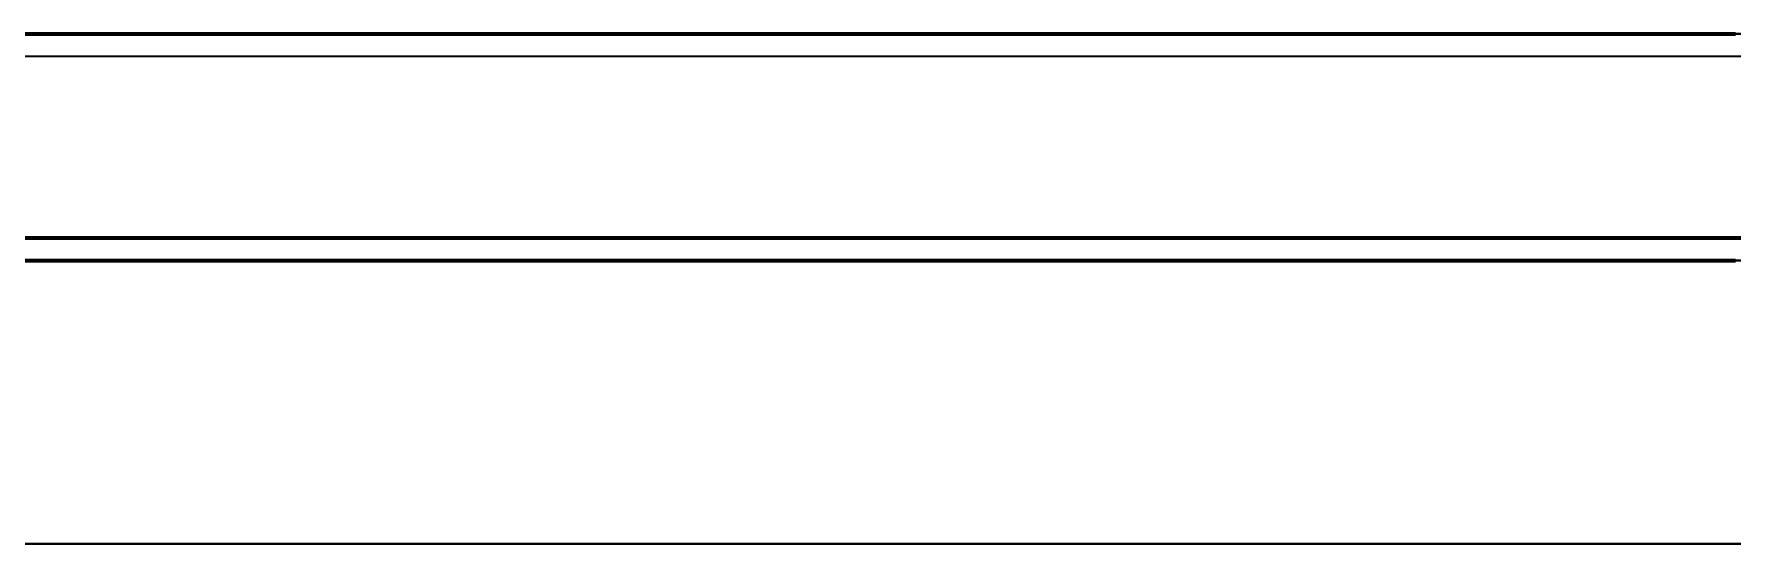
# Model space of a CAD drawing. Header units: millimetres. Extents: x 0 to 1554, y 0 to 420.
# Drawn here: x 128.02 to 142.27, y 329.18 to 333.45 of the extents above; entities that cross this region are included whole.
import ezdxf

# ---------------------------------------------------------------- set-up
doc = ezdxf.new("R2010")
doc.units = ezdxf.units.MM
doc.linetypes.add('IRAM-E-TRAZOS', pattern=[5, 4, -1])
doc.layers.add('01-VISIBLE', color=7, linetype='CONTINUOUS', lineweight=70)
doc.layers.add('02-OCULTA', color=4, linetype='IRAM-E-TRAZOS', lineweight=35)

msp = doc.modelspace()

# ---------------------------------------------------------------- linework, layer by layer
at = {"layer": '01-VISIBLE'}
for points in [[(127.865, 333.452), (128.06, 333.452), (128.255, 333.452), (128.45, 333.452), (128.645, 333.452), (128.84, 333.452), (129.035, 333.452), (129.23, 333.452), (129.425, 333.452), (129.62, 333.452), (129.815, 333.452), (130.01, 333.452), (130.205, 333.452), (130.4, 333.452), (130.595, 333.452), (130.79, 333.452), (130.985, 333.452), (131.18, 333.452), (131.375, 333.452), (131.57, 333.452), (131.765, 333.452), (131.96, 333.452), (132.155, 333.452), (132.35, 333.452), (132.545, 333.452), (132.74, 333.452), (132.935, 333.452), (133.13, 333.452), (133.325, 333.452), (133.52, 333.452), (133.715, 333.452), (133.91, 333.452), (134.105, 333.452), (134.3, 333.452), (134.495, 333.452), (134.69, 333.452), (134.885, 333.452), (135.08, 333.452), (135.275, 333.452), (135.47, 333.452), (135.665, 333.452), (135.86, 333.452), (136.055, 333.452), (136.25, 333.452), (136.445, 333.452), (136.64, 333.452), (136.835, 333.452), (137.03, 333.452), (137.225, 333.452), (137.42, 333.452), (137.615, 333.452), (137.81, 333.452), (138.005, 333.452), (138.2, 333.452), (138.395, 333.452), (138.59, 333.452), (138.785, 333.452), (138.98, 333.452), (139.175, 333.452), (139.37, 333.452), (139.565, 333.452), (139.76, 333.452), (139.955, 333.452), (140.15, 333.452), (140.345, 333.452), (140.54, 333.452), (140.735, 333.452), (140.93, 333.452), (141.125, 333.452), (141.32, 333.452), (141.515, 333.452), (141.71, 333.452), (141.905, 333.452), (142.1, 333.452), (142.295, 333.452)], [(127.922, 331.742), (128.115, 331.742), (128.308, 331.742), (128.5, 331.742), (128.693, 331.742), (128.885, 331.742), (129.078, 331.742), (129.271, 331.742), (129.463, 331.742), (129.656, 331.742), (129.849, 331.742), (130.041, 331.742), (130.234, 331.742), (130.426, 331.742), (130.619, 331.742), (130.812, 331.742), (131.004, 331.742), (131.197, 331.742), (131.389, 331.742), (131.582, 331.742), (131.775, 331.742), (131.967, 331.742), (132.16, 331.742), (132.353, 331.742), (132.545, 331.742), (132.738, 331.742), (132.93, 331.742), (133.123, 331.742), (133.316, 331.742), (133.508, 331.742), (133.701, 331.742), (133.894, 331.742), (134.086, 331.742), (134.279, 331.742), (134.471, 331.742), (134.664, 331.742), (134.857, 331.742), (135.049, 331.742), (135.242, 331.742), (135.435, 331.742), (135.627, 331.742), (135.82, 331.742), (136.012, 331.742), (136.205, 331.742), (136.398, 331.742), (136.59, 331.742), (136.783, 331.742), (136.976, 331.742), (137.168, 331.742), (137.361, 331.742), (137.553, 331.742), (137.746, 331.742), (137.939, 331.742), (138.131, 331.742), (138.324, 331.742), (138.517, 331.742), (138.709, 331.742), (138.902, 331.742), (139.095, 331.742), (139.287, 331.742), (139.48, 331.742), (139.672, 331.742), (139.865, 331.742), (140.058, 331.742), (140.25, 331.742), (140.443, 331.742), (140.636, 331.742), (140.828, 331.742), (141.021, 331.742), (141.213, 331.742), (141.406, 331.742), (141.599, 331.742), (141.791, 331.742), (141.984, 331.742), (142.177, 331.742), (142.369, 331.742)], [(127.865, 331.552), (128.06, 331.552), (128.255, 331.552), (128.45, 331.552), (128.645, 331.552), (128.84, 331.552), (129.035, 331.552), (129.23, 331.552), (129.425, 331.552), (129.62, 331.552), (129.815, 331.552), (130.01, 331.552), (130.205, 331.552), (130.4, 331.552), (130.595, 331.552), (130.79, 331.552), (130.985, 331.552), (131.18, 331.552), (131.375, 331.552), (131.57, 331.552), (131.765, 331.552), (131.96, 331.552), (132.155, 331.552), (132.35, 331.552), (132.545, 331.552), (132.74, 331.552), (132.935, 331.552), (133.13, 331.552), (133.325, 331.552), (133.52, 331.552), (133.715, 331.552), (133.91, 331.552), (134.105, 331.552), (134.3, 331.552), (134.495, 331.552), (134.69, 331.552), (134.885, 331.552), (135.08, 331.552), (135.275, 331.552), (135.47, 331.552), (135.665, 331.552), (135.86, 331.552), (136.055, 331.552), (136.25, 331.552), (136.445, 331.552), (136.64, 331.552), (136.835, 331.552), (137.03, 331.552), (137.225, 331.552), (137.42, 331.552), (137.615, 331.552), (137.81, 331.552), (138.005, 331.552), (138.2, 331.552), (138.395, 331.552), (138.59, 331.552), (138.785, 331.552), (138.98, 331.552), (139.175, 331.552), (139.37, 331.552), (139.565, 331.552), (139.76, 331.552), (139.955, 331.552), (140.15, 331.552), (140.345, 331.552), (140.54, 331.552), (140.735, 331.552), (140.93, 331.552), (141.125, 331.552), (141.32, 331.552), (141.515, 331.552), (141.71, 331.552), (141.905, 331.552), (142.1, 331.552), (142.295, 331.552)]]:
    msp.add_lwpolyline(points, dxfattribs=at)
at = {"layer": '02-OCULTA'}
for points in [[(142.295, 333.452), (142.1, 333.452), (141.905, 333.452), (141.71, 333.452), (141.515, 333.452), (141.32, 333.452), (141.125, 333.452), (140.93, 333.452), (140.735, 333.452), (140.54, 333.452), (140.345, 333.452), (140.15, 333.452), (139.955, 333.452), (139.76, 333.452), (139.565, 333.452), (139.37, 333.452), (139.175, 333.452), (138.98, 333.452), (138.785, 333.452), (138.59, 333.452), (138.395, 333.452), (138.2, 333.452), (138.005, 333.452), (137.81, 333.452), (137.615, 333.452), (137.42, 333.452), (137.225, 333.452), (137.03, 333.452), (136.835, 333.452), (136.64, 333.452), (136.445, 333.452), (136.25, 333.452), (136.055, 333.452), (135.86, 333.452), (135.665, 333.452), (135.47, 333.452), (135.275, 333.452), (135.08, 333.452), (134.885, 333.452), (134.69, 333.452), (134.495, 333.452), (134.3, 333.452), (134.105, 333.452), (133.91, 333.452), (133.715, 333.452), (133.52, 333.452), (133.325, 333.452), (133.13, 333.452), (132.935, 333.452), (132.74, 333.452), (132.545, 333.452), (132.35, 333.452), (132.155, 333.452), (131.96, 333.452), (131.765, 333.452), (131.57, 333.452), (131.375, 333.452), (131.18, 333.452), (130.985, 333.452), (130.79, 333.452), (130.595, 333.452), (130.4, 333.452), (130.205, 333.452), (130.01, 333.452), (129.815, 333.452), (129.62, 333.452), (129.425, 333.452), (129.23, 333.452), (129.035, 333.452), (128.84, 333.452), (128.645, 333.452), (128.45, 333.452), (128.255, 333.452), (128.06, 333.452), (127.865, 333.452)], [(142.434, 333.452), (142.243, 333.452), (142.053, 333.452), (141.863, 333.452), (141.673, 333.452), (141.482, 333.452), (141.292, 333.452), (141.102, 333.452), (140.912, 333.452), (140.721, 333.452), (140.531, 333.452), (140.341, 333.452), (140.151, 333.452), (139.96, 333.452), (139.77, 333.452), (139.58, 333.452), (139.39, 333.452), (139.2, 333.452), (139.009, 333.452), (138.819, 333.452), (138.629, 333.452), (138.438, 333.452), (138.248, 333.452), (138.058, 333.452), (137.868, 333.452), (137.678, 333.452), (137.487, 333.452), (137.297, 333.452), (137.107, 333.452), (136.916, 333.452), (136.726, 333.452), (136.536, 333.452), (136.346, 333.452), (136.155, 333.452), (135.965, 333.452), (135.775, 333.452), (135.585, 333.452), (135.394, 333.452), (135.204, 333.452), (135.014, 333.452), (134.824, 333.452), (134.633, 333.452), (134.443, 333.452), (134.253, 333.452), (134.063, 333.452), (133.873, 333.452), (133.682, 333.452), (133.492, 333.452), (133.302, 333.452), (133.111, 333.452), (132.921, 333.452), (132.731, 333.452), (132.541, 333.452), (132.35, 333.452), (132.16, 333.452), (131.97, 333.452), (131.78, 333.452), (131.589, 333.452), (131.399, 333.452), (131.209, 333.452), (131.019, 333.452), (130.828, 333.452), (130.638, 333.452), (130.448, 333.452), (130.258, 333.452), (130.067, 333.452), (129.877, 333.452), (129.687, 333.452), (129.497, 333.452), (129.306, 333.452), (129.116, 333.452), (128.926, 333.452), (128.736, 333.452), (128.545, 333.452), (128.355, 333.452), (128.165, 333.452), (127.975, 333.452)], [(127.975, 333.452), (128.165, 333.452), (128.355, 333.452), (128.545, 333.452), (128.736, 333.452), (128.926, 333.452), (129.116, 333.452), (129.306, 333.452), (129.497, 333.452), (129.687, 333.452), (129.877, 333.452), (130.067, 333.452), (130.258, 333.452), (130.448, 333.452), (130.638, 333.452), (130.828, 333.452), (131.019, 333.452), (131.209, 333.452), (131.399, 333.452), (131.589, 333.452), (131.78, 333.452), (131.97, 333.452), (132.16, 333.452), (132.35, 333.452), (132.541, 333.452), (132.731, 333.452), (132.921, 333.452), (133.111, 333.452), (133.302, 333.452), (133.492, 333.452), (133.682, 333.452), (133.873, 333.452), (134.063, 333.452), (134.253, 333.452), (134.443, 333.452), (134.633, 333.452), (134.824, 333.452), (135.014, 333.452), (135.204, 333.452), (135.394, 333.452), (135.585, 333.452), (135.775, 333.452), (135.965, 333.452), (136.155, 333.452), (136.346, 333.452), (136.536, 333.452), (136.726, 333.452), (136.916, 333.452), (137.107, 333.452), (137.297, 333.452), (137.487, 333.452), (137.678, 333.452), (137.868, 333.452), (138.058, 333.452), (138.248, 333.452), (138.438, 333.452), (138.629, 333.452), (138.819, 333.452), (139.009, 333.452), (139.2, 333.452), (139.39, 333.452), (139.58, 333.452), (139.77, 333.452), (139.96, 333.452), (140.151, 333.452), (140.341, 333.452), (140.531, 333.452), (140.721, 333.452), (140.912, 333.452), (141.102, 333.452), (141.292, 333.452), (141.482, 333.452), (141.673, 333.452), (141.863, 333.452), (142.053, 333.452), (142.243, 333.452), (142.434, 333.452)], [(142.369, 333.262), (142.177, 333.262), (141.984, 333.262), (141.791, 333.262), (141.599, 333.262), (141.406, 333.262), (141.213, 333.262), (141.021, 333.262), (140.828, 333.262), (140.636, 333.262), (140.443, 333.262), (140.25, 333.262), (140.058, 333.262), (139.865, 333.262), (139.672, 333.262), (139.48, 333.262), (139.287, 333.262), (139.095, 333.262), (138.902, 333.262), (138.709, 333.262), (138.517, 333.262), (138.324, 333.262), (138.131, 333.262), (137.939, 333.262), (137.746, 333.262), (137.553, 333.262), (137.361, 333.262), (137.168, 333.262), (136.976, 333.262), (136.783, 333.262), (136.59, 333.262), (136.398, 333.262), (136.205, 333.262), (136.012, 333.262), (135.82, 333.262), (135.627, 333.262), (135.435, 333.262), (135.242, 333.262), (135.049, 333.262), (134.857, 333.262), (134.664, 333.262), (134.471, 333.262), (134.279, 333.262), (134.086, 333.262), (133.894, 333.262), (133.701, 333.262), (133.508, 333.262), (133.316, 333.262), (133.123, 333.262), (132.93, 333.262), (132.738, 333.262), (132.545, 333.262), (132.353, 333.262), (132.16, 333.262), (131.967, 333.262), (131.775, 333.262), (131.582, 333.262), (131.389, 333.262), (131.197, 333.262), (131.004, 333.262), (130.812, 333.262), (130.619, 333.262), (130.426, 333.262), (130.234, 333.262), (130.041, 333.262), (129.849, 333.262), (129.656, 333.262), (129.463, 333.262), (129.271, 333.262), (129.078, 333.262), (128.885, 333.262), (128.693, 333.262), (128.5, 333.262), (128.308, 333.262), (128.115, 333.262), (127.922, 333.262)], [(142.369, 333.262), (142.177, 333.262), (141.984, 333.262), (141.791, 333.262), (141.599, 333.262), (141.406, 333.262), (141.213, 333.262), (141.021, 333.262), (140.828, 333.262), (140.636, 333.262), (140.443, 333.262), (140.25, 333.262), (140.058, 333.262), (139.865, 333.262), (139.672, 333.262), (139.48, 333.262), (139.287, 333.262), (139.095, 333.262), (138.902, 333.262), (138.709, 333.262), (138.517, 333.262), (138.324, 333.262), (138.131, 333.262), (137.939, 333.262), (137.746, 333.262), (137.553, 333.262), (137.361, 333.262), (137.168, 333.262), (136.976, 333.262), (136.783, 333.262), (136.59, 333.262), (136.398, 333.262), (136.205, 333.262), (136.012, 333.262), (135.82, 333.262), (135.627, 333.262), (135.435, 333.262), (135.242, 333.262), (135.049, 333.262), (134.857, 333.262), (134.664, 333.262), (134.471, 333.262), (134.279, 333.262), (134.086, 333.262), (133.894, 333.262), (133.701, 333.262), (133.508, 333.262), (133.316, 333.262), (133.123, 333.262), (132.93, 333.262), (132.738, 333.262), (132.545, 333.262), (132.353, 333.262), (132.16, 333.262), (131.967, 333.262), (131.775, 333.262), (131.582, 333.262), (131.389, 333.262), (131.197, 333.262), (131.004, 333.262), (130.812, 333.262), (130.619, 333.262), (130.426, 333.262), (130.234, 333.262), (130.041, 333.262), (129.849, 333.262), (129.656, 333.262), (129.463, 333.262), (129.271, 333.262), (129.078, 333.262), (128.885, 333.262), (128.693, 333.262), (128.5, 333.262), (128.308, 333.262), (128.115, 333.262), (127.922, 333.262)], [(128.003, 331.742), (128.194, 331.742), (128.384, 331.742), (128.575, 331.742), (128.766, 331.742), (128.956, 331.742), (129.147, 331.742), (129.338, 331.742), (129.529, 331.742), (129.719, 331.742), (129.91, 331.742), (130.101, 331.742), (130.291, 331.742), (130.482, 331.742), (130.673, 331.742), (130.864, 331.742), (131.054, 331.742), (131.245, 331.742), (131.436, 331.742), (131.627, 331.742), (131.817, 331.742), (132.008, 331.742), (132.199, 331.742), (132.389, 331.742), (132.58, 331.742), (132.771, 331.742), (132.962, 331.742), (133.152, 331.742), (133.343, 331.742), (133.534, 331.742), (133.725, 331.742), (133.915, 331.742), (134.106, 331.742), (134.297, 331.742), (134.487, 331.742), (134.678, 331.742), (134.869, 331.742), (135.06, 331.742), (135.25, 331.742), (135.441, 331.742), (135.632, 331.742), (135.822, 331.742), (136.013, 331.742), (136.204, 331.742), (136.395, 331.742), (136.585, 331.742), (136.776, 331.742), (136.967, 331.742), (137.158, 331.742), (137.348, 331.742), (137.539, 331.742), (137.73, 331.742), (137.92, 331.742), (138.111, 331.742), (138.302, 331.742), (138.493, 331.742), (138.683, 331.742), (138.874, 331.742), (139.065, 331.742), (139.256, 331.742), (139.446, 331.742), (139.637, 331.742), (139.828, 331.742), (140.018, 331.742), (140.209, 331.742), (140.4, 331.742), (140.591, 331.742), (140.781, 331.742), (140.972, 331.742), (141.163, 331.742), (141.354, 331.742), (141.544, 331.742), (141.735, 331.742), (141.926, 331.742), (142.116, 331.742), (142.307, 331.742)], [(142.295, 331.552), (142.1, 331.552), (141.905, 331.552), (141.71, 331.552), (141.515, 331.552), (141.32, 331.552), (141.125, 331.552), (140.93, 331.552), (140.735, 331.552), (140.54, 331.552), (140.345, 331.552), (140.15, 331.552), (139.955, 331.552), (139.76, 331.552), (139.565, 331.552), (139.37, 331.552), (139.175, 331.552), (138.98, 331.552), (138.785, 331.552), (138.59, 331.552), (138.395, 331.552), (138.2, 331.552), (138.005, 331.552), (137.81, 331.552), (137.615, 331.552), (137.42, 331.552), (137.225, 331.552), (137.03, 331.552), (136.835, 331.552), (136.64, 331.552), (136.445, 331.552), (136.25, 331.552), (136.055, 331.552), (135.86, 331.552), (135.665, 331.552), (135.47, 331.552), (135.275, 331.552), (135.08, 331.552), (134.885, 331.552), (134.69, 331.552), (134.495, 331.552), (134.3, 331.552), (134.105, 331.552), (133.91, 331.552), (133.715, 331.552), (133.52, 331.552), (133.325, 331.552), (133.13, 331.552), (132.935, 331.552), (132.74, 331.552), (132.545, 331.552), (132.35, 331.552), (132.155, 331.552), (131.96, 331.552), (131.765, 331.552), (131.57, 331.552), (131.375, 331.552), (131.18, 331.552), (130.985, 331.552), (130.79, 331.552), (130.595, 331.552), (130.4, 331.552), (130.205, 331.552), (130.01, 331.552), (129.815, 331.552), (129.62, 331.552), (129.425, 331.552), (129.23, 331.552), (129.035, 331.552), (128.84, 331.552), (128.645, 331.552), (128.45, 331.552), (128.255, 331.552), (128.06, 331.552), (127.865, 331.552)], [(142.349, 331.552), (142.163, 331.552), (141.978, 331.552), (141.792, 331.552), (141.607, 331.552), (141.421, 331.552), (141.236, 331.552), (141.05, 331.552), (140.865, 331.552), (140.679, 331.552), (140.494, 331.552), (140.308, 331.552), (140.123, 331.552), (139.938, 331.552), (139.752, 331.552), (139.566, 331.552), (139.381, 331.552), (139.195, 331.552), (139.01, 331.552), (138.824, 331.552), (138.639, 331.552), (138.453, 331.552), (138.268, 331.552), (138.082, 331.552), (137.897, 331.552), (137.712, 331.552), (137.526, 331.552), (137.34, 331.552), (137.155, 331.552), (136.969, 331.552), (136.784, 331.552), (136.599, 331.552), (136.413, 331.552), (136.227, 331.552), (136.042, 331.552), (135.856, 331.552), (135.671, 331.552), (135.486, 331.552), (135.3, 331.552), (135.114, 331.552), (134.929, 331.552), (134.743, 331.552), (134.558, 331.552), (134.373, 331.552), (134.187, 331.552), (134.001, 331.552), (133.816, 331.552), (133.63, 331.552), (133.445, 331.552), (133.259, 331.552), (133.074, 331.552), (132.888, 331.552), (132.703, 331.552), (132.517, 331.552), (132.332, 331.552), (132.147, 331.552), (131.961, 331.552), (131.775, 331.552), (131.59, 331.552), (131.404, 331.552), (131.219, 331.552), (131.033, 331.552), (130.848, 331.552), (130.662, 331.552), (130.477, 331.552), (130.292, 331.552), (130.106, 331.552), (129.921, 331.552), (129.735, 331.552), (129.549, 331.552), (129.364, 331.552), (129.178, 331.552), (128.993, 331.552), (128.808, 331.552), (128.622, 331.552), (128.436, 331.552), (128.251, 331.552), (128.065, 331.552), (127.88, 331.552)], [(127.88, 331.552), (128.065, 331.552), (128.251, 331.552), (128.436, 331.552), (128.622, 331.552), (128.808, 331.552), (128.993, 331.552), (129.178, 331.552), (129.364, 331.552), (129.549, 331.552), (129.735, 331.552), (129.921, 331.552), (130.106, 331.552), (130.292, 331.552), (130.477, 331.552), (130.662, 331.552), (130.848, 331.552), (131.033, 331.552), (131.219, 331.552), (131.404, 331.552), (131.59, 331.552), (131.775, 331.552), (131.961, 331.552), (132.147, 331.552), (132.332, 331.552), (132.517, 331.552), (132.703, 331.552), (132.888, 331.552), (133.074, 331.552), (133.259, 331.552), (133.445, 331.552), (133.63, 331.552), (133.816, 331.552), (134.001, 331.552), (134.187, 331.552), (134.373, 331.552), (134.558, 331.552), (134.743, 331.552), (134.929, 331.552), (135.114, 331.552), (135.3, 331.552), (135.486, 331.552), (135.671, 331.552), (135.856, 331.552), (136.042, 331.552), (136.227, 331.552), (136.413, 331.552), (136.599, 331.552), (136.784, 331.552), (136.969, 331.552), (137.155, 331.552), (137.34, 331.552), (137.526, 331.552), (137.712, 331.552), (137.897, 331.552), (138.082, 331.552), (138.268, 331.552), (138.453, 331.552), (138.639, 331.552), (138.824, 331.552), (139.01, 331.552), (139.195, 331.552), (139.381, 331.552), (139.566, 331.552), (139.752, 331.552), (139.938, 331.552), (140.123, 331.552), (140.308, 331.552), (140.494, 331.552), (140.679, 331.552), (140.865, 331.552), (141.05, 331.552), (141.236, 331.552), (141.421, 331.552), (141.607, 331.552), (141.792, 331.552), (141.978, 331.552), (142.163, 331.552), (142.349, 331.552)], [(142.434, 331.552), (142.243, 331.552), (142.053, 331.552), (141.863, 331.552), (141.673, 331.552), (141.482, 331.552), (141.292, 331.552), (141.102, 331.552), (140.912, 331.552), (140.721, 331.552), (140.531, 331.552), (140.341, 331.552), (140.151, 331.552), (139.96, 331.552), (139.77, 331.552), (139.58, 331.552), (139.39, 331.552), (139.2, 331.552), (139.009, 331.552), (138.819, 331.552), (138.629, 331.552), (138.438, 331.552), (138.248, 331.552), (138.058, 331.552), (137.868, 331.552), (137.678, 331.552), (137.487, 331.552), (137.297, 331.552), (137.107, 331.552), (136.916, 331.552), (136.726, 331.552), (136.536, 331.552), (136.346, 331.552), (136.155, 331.552), (135.965, 331.552), (135.775, 331.552), (135.585, 331.552), (135.394, 331.552), (135.204, 331.552), (135.014, 331.552), (134.824, 331.552), (134.633, 331.552), (134.443, 331.552), (134.253, 331.552), (134.063, 331.552), (133.873, 331.552), (133.682, 331.552), (133.492, 331.552), (133.302, 331.552), (133.111, 331.552), (132.921, 331.552), (132.731, 331.552), (132.541, 331.552), (132.35, 331.552), (132.16, 331.552), (131.97, 331.552), (131.78, 331.552), (131.589, 331.552), (131.399, 331.552), (131.209, 331.552), (131.019, 331.552), (130.828, 331.552), (130.638, 331.552), (130.448, 331.552), (130.258, 331.552), (130.067, 331.552), (129.877, 331.552), (129.687, 331.552), (129.497, 331.552), (129.306, 331.552), (129.116, 331.552), (128.926, 331.552), (128.736, 331.552), (128.545, 331.552), (128.355, 331.552), (128.165, 331.552), (127.975, 331.552)], [(127.975, 331.552), (128.165, 331.552), (128.355, 331.552), (128.545, 331.552), (128.736, 331.552), (128.926, 331.552), (129.116, 331.552), (129.306, 331.552), (129.497, 331.552), (129.687, 331.552), (129.877, 331.552), (130.067, 331.552), (130.258, 331.552), (130.448, 331.552), (130.638, 331.552), (130.828, 331.552), (131.019, 331.552), (131.209, 331.552), (131.399, 331.552), (131.589, 331.552), (131.78, 331.552), (131.97, 331.552), (132.16, 331.552), (132.35, 331.552), (132.541, 331.552), (132.731, 331.552), (132.921, 331.552), (133.111, 331.552), (133.302, 331.552), (133.492, 331.552), (133.682, 331.552), (133.873, 331.552), (134.063, 331.552), (134.253, 331.552), (134.443, 331.552), (134.633, 331.552), (134.824, 331.552), (135.014, 331.552), (135.204, 331.552), (135.394, 331.552), (135.585, 331.552), (135.775, 331.552), (135.965, 331.552), (136.155, 331.552), (136.346, 331.552), (136.536, 331.552), (136.726, 331.552), (136.916, 331.552), (137.107, 331.552), (137.297, 331.552), (137.487, 331.552), (137.678, 331.552), (137.868, 331.552), (138.058, 331.552), (138.248, 331.552), (138.438, 331.552), (138.629, 331.552), (138.819, 331.552), (139.009, 331.552), (139.2, 331.552), (139.39, 331.552), (139.58, 331.552), (139.77, 331.552), (139.96, 331.552), (140.151, 331.552), (140.341, 331.552), (140.531, 331.552), (140.721, 331.552), (140.912, 331.552), (141.102, 331.552), (141.292, 331.552), (141.482, 331.552), (141.673, 331.552), (141.863, 331.552), (142.053, 331.552), (142.243, 331.552), (142.434, 331.552)], [(142.434, 331.552), (142.243, 331.552), (142.053, 331.552), (141.863, 331.552), (141.673, 331.552), (141.482, 331.552), (141.292, 331.552), (141.102, 331.552), (140.912, 331.552), (140.721, 331.552), (140.531, 331.552), (140.341, 331.552), (140.151, 331.552), (139.96, 331.552), (139.77, 331.552), (139.58, 331.552), (139.39, 331.552), (139.2, 331.552), (139.009, 331.552), (138.819, 331.552), (138.629, 331.552), (138.438, 331.552), (138.248, 331.552), (138.058, 331.552), (137.868, 331.552), (137.678, 331.552), (137.487, 331.552), (137.297, 331.552), (137.107, 331.552), (136.916, 331.552), (136.726, 331.552), (136.536, 331.552), (136.346, 331.552), (136.155, 331.552), (135.965, 331.552), (135.775, 331.552), (135.585, 331.552), (135.394, 331.552), (135.204, 331.552), (135.014, 331.552), (134.824, 331.552), (134.633, 331.552), (134.443, 331.552), (134.253, 331.552), (134.063, 331.552), (133.873, 331.552), (133.682, 331.552), (133.492, 331.552), (133.302, 331.552), (133.111, 331.552), (132.921, 331.552), (132.731, 331.552), (132.541, 331.552), (132.35, 331.552), (132.16, 331.552), (131.97, 331.552), (131.78, 331.552), (131.589, 331.552), (131.399, 331.552), (131.209, 331.552), (131.019, 331.552), (130.828, 331.552), (130.638, 331.552), (130.448, 331.552), (130.258, 331.552), (130.067, 331.552), (129.877, 331.552), (129.687, 331.552), (129.497, 331.552), (129.306, 331.552), (129.116, 331.552), (128.926, 331.552), (128.736, 331.552), (128.545, 331.552), (128.355, 331.552), (128.165, 331.552), (127.975, 331.552)], [(127.975, 331.552), (128.165, 331.552), (128.355, 331.552), (128.545, 331.552), (128.736, 331.552), (128.926, 331.552), (129.116, 331.552), (129.306, 331.552), (129.497, 331.552), (129.687, 331.552), (129.877, 331.552), (130.067, 331.552), (130.258, 331.552), (130.448, 331.552), (130.638, 331.552), (130.828, 331.552), (131.019, 331.552), (131.209, 331.552), (131.399, 331.552), (131.589, 331.552), (131.78, 331.552), (131.97, 331.552), (132.16, 331.552), (132.35, 331.552), (132.541, 331.552), (132.731, 331.552), (132.921, 331.552), (133.111, 331.552), (133.302, 331.552), (133.492, 331.552), (133.682, 331.552), (133.873, 331.552), (134.063, 331.552), (134.253, 331.552), (134.443, 331.552), (134.633, 331.552), (134.824, 331.552), (135.014, 331.552), (135.204, 331.552), (135.394, 331.552), (135.585, 331.552), (135.775, 331.552), (135.965, 331.552), (136.155, 331.552), (136.346, 331.552), (136.536, 331.552), (136.726, 331.552), (136.916, 331.552), (137.107, 331.552), (137.297, 331.552), (137.487, 331.552), (137.678, 331.552), (137.868, 331.552), (138.058, 331.552), (138.248, 331.552), (138.438, 331.552), (138.629, 331.552), (138.819, 331.552), (139.009, 331.552), (139.2, 331.552), (139.39, 331.552), (139.58, 331.552), (139.77, 331.552), (139.96, 331.552), (140.151, 331.552), (140.341, 331.552), (140.531, 331.552), (140.721, 331.552), (140.912, 331.552), (141.102, 331.552), (141.292, 331.552), (141.482, 331.552), (141.673, 331.552), (141.863, 331.552), (142.053, 331.552), (142.243, 331.552), (142.434, 331.552)], [(142.349, 329.177), (142.163, 329.177), (141.978, 329.177), (141.792, 329.177), (141.607, 329.177), (141.421, 329.177), (141.236, 329.177), (141.05, 329.177), (140.865, 329.177), (140.679, 329.177), (140.494, 329.177), (140.308, 329.177), (140.123, 329.177), (139.938, 329.177), (139.752, 329.177), (139.566, 329.177), (139.381, 329.177), (139.195, 329.177), (139.01, 329.177), (138.824, 329.177), (138.639, 329.177), (138.453, 329.177), (138.268, 329.177), (138.082, 329.177), (137.897, 329.177), (137.712, 329.177), (137.526, 329.177), (137.34, 329.177), (137.155, 329.177), (136.969, 329.177), (136.784, 329.177), (136.599, 329.177), (136.413, 329.177), (136.227, 329.177), (136.042, 329.177), (135.856, 329.177), (135.671, 329.177), (135.486, 329.177), (135.3, 329.177), (135.114, 329.177), (134.929, 329.177), (134.743, 329.177), (134.558, 329.177), (134.373, 329.177), (134.187, 329.177), (134.001, 329.177), (133.816, 329.177), (133.63, 329.177), (133.445, 329.177), (133.259, 329.177), (133.074, 329.177), (132.888, 329.177), (132.703, 329.177), (132.517, 329.177), (132.332, 329.177), (132.147, 329.177), (131.961, 329.177), (131.775, 329.177), (131.59, 329.177), (131.404, 329.177), (131.219, 329.177), (131.033, 329.177), (130.848, 329.177), (130.662, 329.177), (130.477, 329.177), (130.292, 329.177), (130.106, 329.177), (129.921, 329.177), (129.735, 329.177), (129.549, 329.177), (129.364, 329.177), (129.178, 329.177), (128.993, 329.177), (128.808, 329.177), (128.622, 329.177), (128.436, 329.177), (128.251, 329.177), (128.065, 329.177), (127.88, 329.177)], [(127.88, 329.177), (128.065, 329.177), (128.251, 329.177), (128.436, 329.177), (128.622, 329.177), (128.808, 329.177), (128.993, 329.177), (129.178, 329.177), (129.364, 329.177), (129.549, 329.177), (129.735, 329.177), (129.921, 329.177), (130.106, 329.177), (130.292, 329.177), (130.477, 329.177), (130.662, 329.177), (130.848, 329.177), (131.033, 329.177), (131.219, 329.177), (131.404, 329.177), (131.59, 329.177), (131.775, 329.177), (131.961, 329.177), (132.147, 329.177), (132.332, 329.177), (132.517, 329.177), (132.703, 329.177), (132.888, 329.177), (133.074, 329.177), (133.259, 329.177), (133.445, 329.177), (133.63, 329.177), (133.816, 329.177), (134.001, 329.177), (134.187, 329.177), (134.373, 329.177), (134.558, 329.177), (134.743, 329.177), (134.929, 329.177), (135.114, 329.177), (135.3, 329.177), (135.486, 329.177), (135.671, 329.177), (135.856, 329.177), (136.042, 329.177), (136.227, 329.177), (136.413, 329.177), (136.599, 329.177), (136.784, 329.177), (136.969, 329.177), (137.155, 329.177), (137.34, 329.177), (137.526, 329.177), (137.712, 329.177), (137.897, 329.177), (138.082, 329.177), (138.268, 329.177), (138.453, 329.177), (138.639, 329.177), (138.824, 329.177), (139.01, 329.177), (139.195, 329.177), (139.381, 329.177), (139.566, 329.177), (139.752, 329.177), (139.938, 329.177), (140.123, 329.177), (140.308, 329.177), (140.494, 329.177), (140.679, 329.177), (140.865, 329.177), (141.05, 329.177), (141.236, 329.177), (141.421, 329.177), (141.607, 329.177), (141.792, 329.177), (141.978, 329.177), (142.163, 329.177), (142.349, 329.177)], [(142.434, 329.177), (142.243, 329.177), (142.053, 329.177), (141.863, 329.177), (141.673, 329.177), (141.482, 329.177), (141.292, 329.177), (141.102, 329.177), (140.912, 329.177), (140.721, 329.177), (140.531, 329.177), (140.341, 329.177), (140.151, 329.177), (139.96, 329.177), (139.77, 329.177), (139.58, 329.177), (139.39, 329.177), (139.2, 329.177), (139.009, 329.177), (138.819, 329.177), (138.629, 329.177), (138.438, 329.177), (138.248, 329.177), (138.058, 329.177), (137.868, 329.177), (137.678, 329.177), (137.487, 329.177), (137.297, 329.177), (137.107, 329.177), (136.916, 329.177), (136.726, 329.177), (136.536, 329.177), (136.346, 329.177), (136.155, 329.177), (135.965, 329.177), (135.775, 329.177), (135.585, 329.177), (135.394, 329.177), (135.204, 329.177), (135.014, 329.177), (134.824, 329.177), (134.633, 329.177), (134.443, 329.177), (134.253, 329.177), (134.063, 329.177), (133.873, 329.177), (133.682, 329.177), (133.492, 329.177), (133.302, 329.177), (133.111, 329.177), (132.921, 329.177), (132.731, 329.177), (132.541, 329.177), (132.35, 329.177), (132.16, 329.177), (131.97, 329.177), (131.78, 329.177), (131.589, 329.177), (131.399, 329.177), (131.209, 329.177), (131.019, 329.177), (130.828, 329.177), (130.638, 329.177), (130.448, 329.177), (130.258, 329.177), (130.067, 329.177), (129.877, 329.177), (129.687, 329.177), (129.497, 329.177), (129.306, 329.177), (129.116, 329.177), (128.926, 329.177), (128.736, 329.177), (128.545, 329.177), (128.355, 329.177), (128.165, 329.177), (127.975, 329.177)], [(127.975, 329.177), (128.165, 329.177), (128.355, 329.177), (128.545, 329.177), (128.736, 329.177), (128.926, 329.177), (129.116, 329.177), (129.306, 329.177), (129.497, 329.177), (129.687, 329.177), (129.877, 329.177), (130.067, 329.177), (130.258, 329.177), (130.448, 329.177), (130.638, 329.177), (130.828, 329.177), (131.019, 329.177), (131.209, 329.177), (131.399, 329.177), (131.589, 329.177), (131.78, 329.177), (131.97, 329.177), (132.16, 329.177), (132.35, 329.177), (132.541, 329.177), (132.731, 329.177), (132.921, 329.177), (133.111, 329.177), (133.302, 329.177), (133.492, 329.177), (133.682, 329.177), (133.873, 329.177), (134.063, 329.177), (134.253, 329.177), (134.443, 329.177), (134.633, 329.177), (134.824, 329.177), (135.014, 329.177), (135.204, 329.177), (135.394, 329.177), (135.585, 329.177), (135.775, 329.177), (135.965, 329.177), (136.155, 329.177), (136.346, 329.177), (136.536, 329.177), (136.726, 329.177), (136.916, 329.177), (137.107, 329.177), (137.297, 329.177), (137.487, 329.177), (137.678, 329.177), (137.868, 329.177), (138.058, 329.177), (138.248, 329.177), (138.438, 329.177), (138.629, 329.177), (138.819, 329.177), (139.009, 329.177), (139.2, 329.177), (139.39, 329.177), (139.58, 329.177), (139.77, 329.177), (139.96, 329.177), (140.151, 329.177), (140.341, 329.177), (140.531, 329.177), (140.721, 329.177), (140.912, 329.177), (141.102, 329.177), (141.292, 329.177), (141.482, 329.177), (141.673, 329.177), (141.863, 329.177), (142.053, 329.177), (142.243, 329.177), (142.434, 329.177)]]:
    msp.add_lwpolyline(points, dxfattribs=at)

doc.saveas('drawing.dxf')
